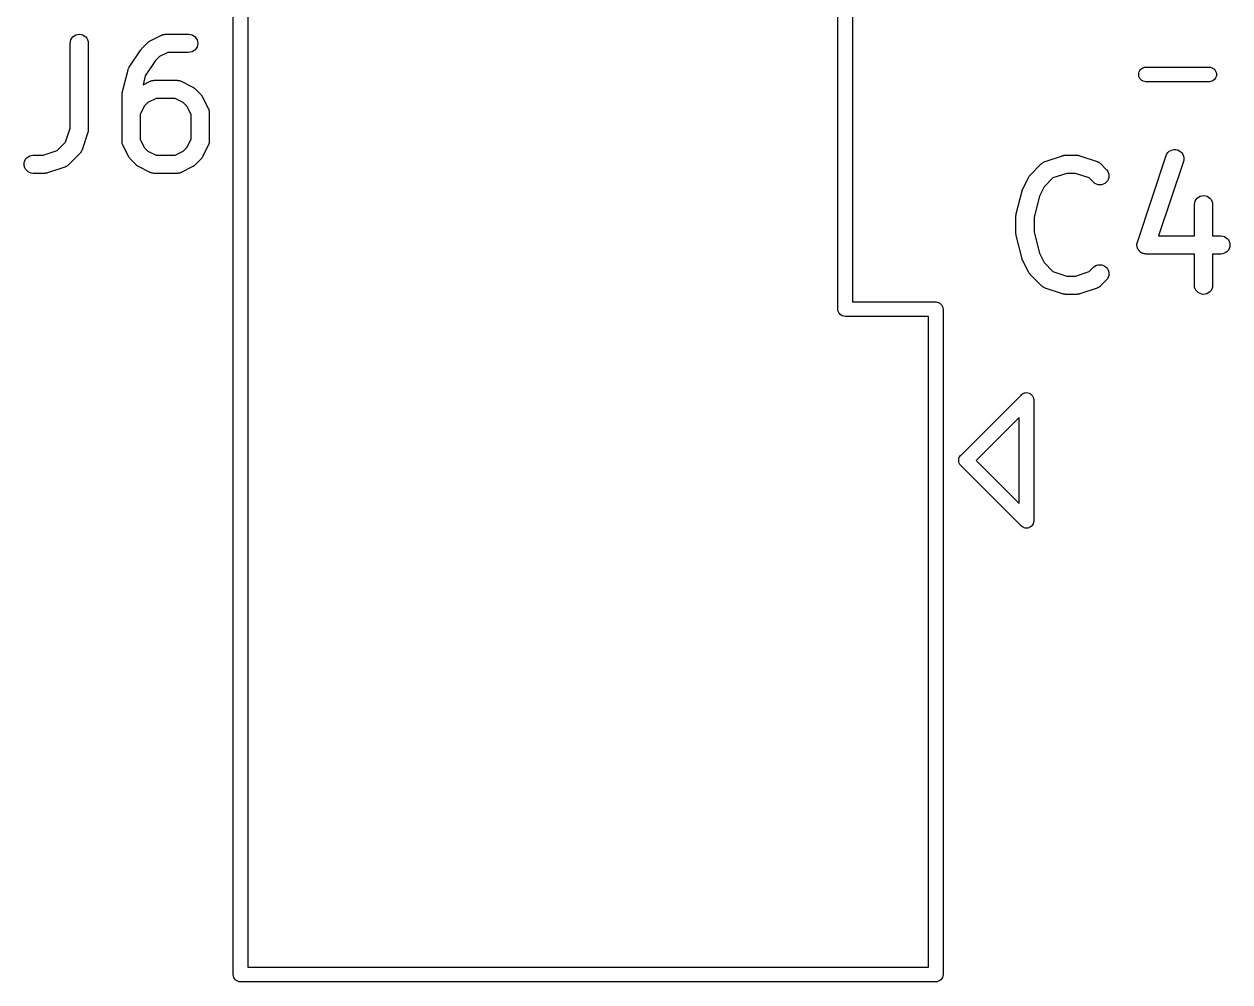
# Model space of a CAD drawing. Extents: x 50 to 150, y -150 to -50.
# Drawn here: x 77.21 to 87.18, y -99.21 to -91.29 of the extents above; entities that cross this region are included whole.
import ezdxf

# ---------------------------------------------------------------- set-up
doc = ezdxf.new("R2010")
doc.units = 0
doc.layers.add('BLACK', color=7, linetype='CONTINUOUS')

msp = doc.modelspace()

# ---------------------------------------------------------------- linework, layer by layer
at = {"layer": 'BLACK', "linetype": 'CONTINUOUS'}
for p, q in [((78.94, -99.147), (78.94, -85.6529)), ((79.06, -85.71), (79.06, -99.09)), ((83.94, -93.6471), (83.94, -91.153)), ((84.06, -91.21), (84.06, -93.59)), ((77.5917, -91.4513), (77.5933, -91.4368)), ((77.5933, -91.4368), (77.5977, -91.4228)), ((77.5977, -91.4228), (77.6048, -91.41)), ((77.6048, -91.41), (77.6142, -91.3988)), ((77.6142, -91.3988), (77.6256, -91.3896)), ((77.6256, -91.3896), (77.6386, -91.3828)), ((77.6386, -91.3828), (77.6526, -91.3787)), ((77.6526, -91.3787), (77.6672, -91.3774)), ((77.6672, -91.3774), (77.6817, -91.3789)), ((77.6817, -91.3789), (77.6957, -91.3832)), ((77.6957, -91.3832), (77.7086, -91.3902)), ((77.7086, -91.3902), (77.7199, -91.3995)), ((77.7199, -91.3995), (77.7291, -91.4109)), ((77.7291, -91.4109), (77.736, -91.4238)), ((77.736, -91.4238), (77.7402, -91.4378)), ((78.2424, -91.439), (78.2449, -91.4371)), ((78.2449, -91.4371), (78.2486, -91.4352)), ((78.2486, -91.4352), (78.2522, -91.4329)), ((78.2522, -91.4329), (78.3474, -91.3853)), ((78.3474, -91.3853), (78.3483, -91.3848)), ((78.3483, -91.3848), (78.3504, -91.3841)), ((78.3504, -91.3841), (78.3524, -91.383)), ((78.3524, -91.383), (78.3573, -91.3816)), ((78.3573, -91.3816), (78.3621, -91.3798)), ((78.3621, -91.3798), (78.3643, -91.3794)), ((78.3643, -91.3794), (78.3664, -91.3788)), ((78.3664, -91.3788), (78.3715, -91.3783)), ((78.3715, -91.3783), (78.3765, -91.3775)), ((78.3765, -91.3775), (78.3788, -91.3776)), ((78.3788, -91.3776), (78.381, -91.3774)), ((78.381, -91.3774), (78.5714, -91.3774)), ((78.5714, -91.3774), (78.5725, -91.3774)), ((78.5725, -91.3774), (78.587, -91.379)), ((78.587, -91.379), (78.601, -91.3834)), ((78.601, -91.3834), (78.6138, -91.3905)), ((78.6138, -91.3905), (78.625, -91.3999)), ((78.625, -91.3999), (78.6342, -91.4113)), ((78.6342, -91.4113), (78.641, -91.4243)), ((78.641, -91.4243), (78.6451, -91.4383)), ((77.5917, -91.4524), (77.5917, -91.4513)), ((77.5917, -92.1545), (77.5917, -91.4524)), ((77.7402, -91.4378), (77.7417, -91.4524)), ((77.7417, -91.4524), (77.7417, -92.1667)), ((78.0805, -91.6489), (78.1757, -91.506)), ((78.1757, -91.506), (78.1758, -91.5059)), ((78.1758, -91.5059), (78.1763, -91.5051)), ((78.1758, -91.5059), (78.1758, -91.5059)), ((78.1758, -91.5059), (78.1758, -91.5059)), ((78.1763, -91.5051), (78.1807, -91.4999)), ((78.1807, -91.4999), (78.1851, -91.4946)), ((78.1851, -91.4946), (78.2327, -91.447)), ((78.2327, -91.447), (78.2334, -91.4462)), ((78.2334, -91.4462), (78.2367, -91.4436)), ((78.2367, -91.4436), (78.2398, -91.4407)), ((78.2398, -91.4407), (78.2424, -91.439)), ((78.3987, -91.5274), (78.3301, -91.5616)), ((78.5714, -91.5274), (78.3987, -91.5274)), ((78.586, -91.526), (78.5714, -91.5274)), ((78.6, -91.5217), (78.586, -91.526)), ((78.6129, -91.5148), (78.6, -91.5217)), ((78.6243, -91.5056), (78.6129, -91.5148)), ((78.6336, -91.4943), (78.6243, -91.5056)), ((78.6406, -91.4814), (78.6336, -91.4943)), ((78.6449, -91.4675), (78.6406, -91.4814)), ((78.6464, -91.4529), (78.6449, -91.4675)), ((78.6451, -91.4383), (78.6464, -91.4529)), ((78.2964, -91.5954), (78.2125, -91.7213)), ((78.3301, -91.5616), (78.2964, -91.5954)), ((78.0225, -91.8628), (78.0701, -91.6723)), ((78.0701, -91.6723), (78.0704, -91.6713)), ((78.0704, -91.6713), (78.0721, -91.6666)), ((78.0721, -91.6666), (78.0736, -91.6618)), ((78.0736, -91.6618), (78.0747, -91.6597)), ((78.0747, -91.6597), (78.0755, -91.6576)), ((78.0755, -91.6576), (78.0781, -91.6533)), ((78.0781, -91.6533), (78.0805, -91.6489)), ((78.2125, -91.7213), (78.1939, -91.7954)), ((86.4285, -91.71), (86.4296, -91.6982)), ((86.4296, -91.7218), (86.4285, -91.71)), ((86.4296, -91.6982), (86.433, -91.6869)), ((86.433, -91.7331), (86.4296, -91.7218)), ((86.433, -91.6869), (86.4386, -91.6765)), ((86.4386, -91.7435), (86.433, -91.7331)), ((86.4386, -91.6765), (86.4461, -91.6674)), ((86.4461, -91.6674), (86.4553, -91.6599)), ((86.4553, -91.6599), (86.4657, -91.6543)), ((86.4657, -91.6543), (86.477, -91.6509)), ((86.477, -91.6509), (86.4858, -91.65)), ((86.4858, -91.65), (87.0142, -91.65)), ((87.0142, -91.65), (87.023, -91.6509)), ((87.023, -91.6509), (87.0343, -91.6543)), ((87.0343, -91.6543), (87.0447, -91.6599)), ((87.0447, -91.6599), (87.0539, -91.6674)), ((87.0539, -91.6674), (87.0614, -91.6765)), ((87.0614, -91.6765), (87.067, -91.6869)), ((87.067, -91.7331), (87.0614, -91.7435)), ((87.067, -91.6869), (87.0704, -91.6982)), ((87.0704, -91.7218), (87.067, -91.7331)), ((87.0704, -91.6982), (87.0715, -91.71)), ((87.0715, -91.71), (87.0704, -91.7218)), ((78.1939, -91.7954), (78.2522, -91.7663)), ((78.2522, -91.7663), (78.2531, -91.7658)), ((78.2531, -91.7658), (78.2552, -91.765)), ((78.2552, -91.765), (78.2571, -91.764)), ((78.2571, -91.764), (78.262, -91.7625)), ((78.262, -91.7625), (78.2669, -91.7607)), ((78.2669, -91.7607), (78.269, -91.7604)), ((78.269, -91.7604), (78.2711, -91.7598)), ((78.2711, -91.7598), (78.2763, -91.7593)), ((78.2763, -91.7593), (78.2813, -91.7585)), ((78.2813, -91.7585), (78.2835, -91.7585)), ((78.2835, -91.7585), (78.2857, -91.7583)), ((78.2857, -91.7583), (78.4762, -91.7583)), ((78.4762, -91.7583), (78.4772, -91.7583)), ((78.4772, -91.7583), (78.4794, -91.7586)), ((78.4794, -91.7586), (78.4816, -91.7585)), ((78.4816, -91.7585), (78.4867, -91.7594)), ((78.4867, -91.7594), (78.4918, -91.76)), ((78.4918, -91.76), (78.4939, -91.7606)), ((78.4939, -91.7606), (78.4961, -91.761)), ((78.4961, -91.761), (78.5009, -91.7629)), ((78.5009, -91.7629), (78.5057, -91.7644)), ((78.5057, -91.7644), (78.5077, -91.7655)), ((78.5077, -91.7655), (78.5097, -91.7663)), ((78.5097, -91.7663), (78.605, -91.8139)), ((78.605, -91.8139), (78.6059, -91.8143)), ((78.6059, -91.8143), (78.6094, -91.8166)), ((78.6094, -91.8166), (78.6131, -91.8186)), ((78.6131, -91.8186), (78.6156, -91.8206)), ((78.6156, -91.8206), (78.6182, -91.8223)), ((78.6182, -91.8223), (78.6212, -91.8252)), ((78.6212, -91.8252), (78.6245, -91.8279)), ((78.6245, -91.8279), (78.6721, -91.8755)), ((86.4461, -91.7526), (86.4386, -91.7435)), ((86.4553, -91.7601), (86.4461, -91.7526)), ((86.4657, -91.7657), (86.4553, -91.7601)), ((86.477, -91.7691), (86.4657, -91.7657)), ((86.4858, -91.77), (86.477, -91.7691)), ((87.0142, -91.77), (86.4858, -91.77)), ((87.023, -91.7691), (87.0142, -91.77)), ((87.0343, -91.7657), (87.023, -91.7691)), ((87.0447, -91.7601), (87.0343, -91.7657)), ((87.0539, -91.7526), (87.0447, -91.7601)), ((87.0614, -91.7435), (87.0539, -91.7526)), ((78.0202, -91.8799), (78.0204, -91.8786)), ((78.0202, -91.881), (78.0202, -91.8799)), ((78.0202, -92.2619), (78.0202, -91.881)), ((78.0203, -91.8772), (78.0212, -91.8713)), ((78.0204, -91.8786), (78.0203, -91.8772)), ((78.0212, -91.8713), (78.0219, -91.8654)), ((78.0219, -91.8654), (78.0223, -91.8641)), ((78.0223, -91.8641), (78.0225, -91.8628)), ((78.3034, -91.9083), (78.2349, -91.9426)), ((78.4585, -91.9083), (78.3034, -91.9083)), ((78.527, -91.9426), (78.4585, -91.9083)), ((78.6721, -91.8755), (78.6728, -91.8763)), ((78.6728, -91.8763), (78.6754, -91.8796)), ((78.6754, -91.8796), (78.6783, -91.8826)), ((78.6783, -91.8826), (78.68, -91.8853)), ((78.68, -91.8853), (78.6819, -91.8877)), ((78.6819, -91.8877), (78.6839, -91.8915)), ((78.6839, -91.8915), (78.6861, -91.895)), ((78.6861, -91.895), (78.7337, -91.9903)), ((78.2045, -91.973), (78.1702, -92.0415)), ((78.2349, -91.9426), (78.2045, -91.973)), ((78.5574, -91.973), (78.527, -91.9426)), ((78.5917, -92.0415), (78.5574, -91.973)), ((78.7337, -91.9903), (78.7342, -91.9912)), ((78.7342, -91.9912), (78.735, -91.9933)), ((78.735, -91.9933), (78.736, -91.9952)), ((78.736, -91.9952), (78.7375, -92.0001)), ((78.7375, -92.0001), (78.7393, -92.0049)), ((78.7393, -92.0049), (78.7396, -92.0071)), ((78.7396, -92.0071), (78.7402, -92.0092)), ((78.7402, -92.0092), (78.7407, -92.0143)), ((78.7407, -92.0143), (78.7415, -92.0194)), ((78.7415, -92.0194), (78.7415, -92.0216)), ((78.7415, -92.0216), (78.7417, -92.0238)), ((78.7417, -92.0238), (78.7417, -92.2619)), ((78.1702, -92.0415), (78.1702, -92.2442)), ((78.5917, -92.2442), (78.5917, -92.0415)), ((77.5535, -92.269), (77.5917, -92.1545)), ((77.7378, -92.1904), (77.6902, -92.3332)), ((77.7388, -92.1863), (77.7378, -92.1904)), ((77.74, -92.1823), (77.7388, -92.1863)), ((77.7404, -92.1792), (77.74, -92.1823)), ((77.7411, -92.1761), (77.7404, -92.1792)), ((77.7412, -92.1719), (77.7411, -92.1761)), ((77.7417, -92.1677), (77.7412, -92.1719)), ((77.7417, -92.1667), (77.7417, -92.1677)), ((77.4833, -92.3392), (77.5535, -92.269)), ((77.6899, -92.3342), (77.6889, -92.3362)), ((77.6902, -92.3332), (77.6899, -92.3342)), ((78.0205, -92.2641), (78.0202, -92.2619)), ((78.0204, -92.2663), (78.0205, -92.2641)), ((78.0212, -92.2714), (78.0204, -92.2663)), ((78.0217, -92.2765), (78.0212, -92.2714)), ((78.0223, -92.2786), (78.0217, -92.2765)), ((78.0226, -92.2808), (78.0223, -92.2786)), ((78.0244, -92.2856), (78.0226, -92.2808)), ((78.0259, -92.2905), (78.0244, -92.2856)), ((78.0269, -92.2924), (78.0259, -92.2905)), ((78.0277, -92.2945), (78.0269, -92.2924)), ((78.0282, -92.2954), (78.0277, -92.2945)), ((78.0758, -92.3907), (78.0282, -92.2954)), ((78.1702, -92.2442), (78.2045, -92.3127)), ((78.2045, -92.3127), (78.2349, -92.3431)), ((78.527, -92.3431), (78.5574, -92.3127)), ((78.5574, -92.3127), (78.5917, -92.2442)), ((78.7337, -92.2954), (78.6861, -92.3907)), ((78.7345, -92.2934), (78.7337, -92.2954)), ((78.7356, -92.2914), (78.7345, -92.2934)), ((78.7371, -92.2866), (78.7356, -92.2914)), ((78.739, -92.2818), (78.7371, -92.2866)), ((78.7394, -92.2796), (78.739, -92.2818)), ((78.74, -92.2775), (78.7394, -92.2796)), ((78.7406, -92.2724), (78.74, -92.2775)), ((78.7415, -92.2674), (78.7406, -92.2724)), ((78.7417, -92.263), (78.7414, -92.2651)), ((78.7414, -92.2651), (78.7415, -92.2674)), ((78.7417, -92.2619), (78.7417, -92.263)), ((86.6934, -92.3373), (86.7071, -92.3322)), ((86.7071, -92.3322), (86.7215, -92.3299)), ((86.7215, -92.3299), (86.7362, -92.3304)), ((86.7362, -92.3304), (86.7504, -92.3338)), ((86.7504, -92.3338), (86.7637, -92.3398)), ((77.2122, -92.4373), (77.2166, -92.4233)), ((77.2166, -92.4233), (77.2235, -92.4104)), ((77.2235, -92.4104), (77.2329, -92.3992)), ((77.2329, -92.3992), (77.2442, -92.3899)), ((77.2442, -92.3899), (77.2571, -92.383)), ((77.2571, -92.383), (77.2711, -92.3788)), ((77.2711, -92.3788), (77.2857, -92.3774)), ((77.2857, -92.3774), (77.3688, -92.3774)), ((77.3688, -92.3774), (77.4833, -92.3392)), ((77.6721, -92.3626), (77.5768, -92.4578)), ((77.6735, -92.3609), (77.6721, -92.3626)), ((77.6751, -92.3594), (77.6735, -92.3609)), ((77.6781, -92.3552), (77.6751, -92.3594)), ((77.6814, -92.3512), (77.6781, -92.3552)), ((77.6824, -92.3493), (77.6814, -92.3512)), ((77.6837, -92.3475), (77.6824, -92.3493)), ((77.6859, -92.3429), (77.6837, -92.3475)), ((77.6883, -92.3383), (77.6859, -92.3429)), ((77.6889, -92.3362), (77.6883, -92.3383)), ((78.078, -92.3943), (78.0758, -92.3907)), ((78.08, -92.398), (78.078, -92.3943)), ((78.0819, -92.4004), (78.08, -92.398)), ((78.0836, -92.4031), (78.0819, -92.4004)), ((78.0865, -92.4061), (78.0836, -92.4031)), ((78.0891, -92.4094), (78.0865, -92.4061)), ((78.0898, -92.4102), (78.0891, -92.4094)), ((78.1374, -92.4578), (78.0898, -92.4102)), ((78.2349, -92.3431), (78.3034, -92.3774)), ((78.3034, -92.3774), (78.4585, -92.3774)), ((78.4585, -92.3774), (78.527, -92.3431)), ((78.6721, -92.4102), (78.6245, -92.4578)), ((78.6748, -92.4069), (78.6721, -92.4102)), ((78.6777, -92.4039), (78.6748, -92.4069)), ((78.6794, -92.4013), (78.6777, -92.4039)), ((78.6814, -92.3989), (78.6794, -92.4013)), ((78.6834, -92.3952), (78.6814, -92.3989)), ((78.6857, -92.3916), (78.6834, -92.3952)), ((78.6861, -92.3907), (78.6857, -92.3916)), ((85.6397, -92.4361), (85.6415, -92.4348)), ((85.6415, -92.4348), (85.6462, -92.4327)), ((85.6462, -92.4327), (85.6507, -92.4304)), ((85.6507, -92.4304), (85.6528, -92.4297)), ((85.6528, -92.4297), (85.6549, -92.4288)), ((85.6549, -92.4288), (85.7977, -92.3812)), ((85.7977, -92.3812), (85.7987, -92.3809)), ((85.7987, -92.3809), (85.8028, -92.38)), ((85.8028, -92.38), (85.8069, -92.3788)), ((85.8069, -92.3788), (85.81, -92.3785)), ((85.81, -92.3785), (85.813, -92.3779)), ((85.813, -92.3779), (85.8172, -92.3778)), ((85.8172, -92.3778), (85.8214, -92.3774)), ((85.8214, -92.3774), (85.9167, -92.3774)), ((85.9167, -92.3774), (85.9177, -92.3774)), ((85.9177, -92.3774), (85.9219, -92.3779)), ((85.9219, -92.3779), (85.9261, -92.378)), ((85.9261, -92.378), (85.9292, -92.3787)), ((85.9292, -92.3787), (85.9323, -92.379)), ((85.9323, -92.379), (85.9363, -92.3803)), ((85.9363, -92.3803), (85.9404, -92.3812)), ((85.9404, -92.3812), (86.0832, -92.4288)), ((86.0832, -92.4288), (86.0842, -92.4292)), ((86.0842, -92.4292), (86.0862, -92.4301)), ((86.0862, -92.4301), (86.0883, -92.4308)), ((86.0883, -92.4308), (86.0929, -92.4332)), ((86.0929, -92.4332), (86.0975, -92.4353)), ((86.4169, -93.0953), (86.655, -92.381)), ((86.7973, -92.4285), (86.5922, -93.044)), ((86.655, -92.381), (86.6554, -92.3801)), ((86.6554, -92.3801), (86.6615, -92.3668)), ((86.6615, -92.3668), (86.6701, -92.3549)), ((86.6701, -92.3549), (86.6809, -92.345)), ((86.6809, -92.345), (86.6934, -92.3373)), ((86.7637, -92.3398), (86.7756, -92.3484)), ((86.7756, -92.3484), (86.7856, -92.359)), ((86.7856, -92.359), (86.7934, -92.3715)), ((86.7934, -92.3715), (86.7986, -92.3851)), ((86.8006, -92.4142), (86.7973, -92.4285)), ((86.7986, -92.3851), (86.801, -92.3996)), ((86.801, -92.3996), (86.8006, -92.4142)), ((77.2107, -92.4519), (77.2122, -92.4373)), ((77.212, -92.4664), (77.2107, -92.4519)), ((77.2162, -92.4805), (77.212, -92.4664)), ((77.223, -92.4934), (77.2162, -92.4805)), ((77.2321, -92.5049), (77.223, -92.4934)), ((77.2433, -92.5143), (77.2321, -92.5049)), ((77.2562, -92.5213), (77.2433, -92.5143)), ((77.2701, -92.5257), (77.2562, -92.5213)), ((77.2847, -92.5274), (77.2701, -92.5257)), ((77.2857, -92.5274), (77.2847, -92.5274)), ((77.381, -92.5274), (77.2857, -92.5274)), ((77.3851, -92.527), (77.381, -92.5274)), ((77.3894, -92.5269), (77.3851, -92.527)), ((77.3924, -92.5263), (77.3894, -92.5269)), ((77.3955, -92.526), (77.3924, -92.5263)), ((77.3996, -92.5247), (77.3955, -92.526)), ((77.4037, -92.5239), (77.3996, -92.5247)), ((77.4047, -92.5235), (77.4037, -92.5239)), ((77.5475, -92.4759), (77.4047, -92.5235)), ((77.5495, -92.475), (77.5475, -92.4759)), ((77.5517, -92.4744), (77.5495, -92.475)), ((77.5562, -92.472), (77.5517, -92.4744)), ((77.5609, -92.47), (77.5562, -92.472)), ((77.5627, -92.4687), (77.5609, -92.47)), ((77.5647, -92.4677), (77.5627, -92.4687)), ((77.5687, -92.4645), (77.5647, -92.4677)), ((77.5728, -92.4615), (77.5687, -92.4645)), ((77.5744, -92.4599), (77.5728, -92.4615)), ((77.5761, -92.4585), (77.5744, -92.4599)), ((77.5768, -92.4578), (77.5761, -92.4585)), ((78.1407, -92.4605), (78.1374, -92.4578)), ((78.1437, -92.4634), (78.1407, -92.4605)), ((78.1463, -92.4651), (78.1437, -92.4634)), ((78.1488, -92.4671), (78.1463, -92.4651)), ((78.1525, -92.4691), (78.1488, -92.4671)), ((78.156, -92.4714), (78.1525, -92.4691)), ((78.1569, -92.4718), (78.156, -92.4714)), ((78.2522, -92.5195), (78.1569, -92.4718)), ((78.2542, -92.5203), (78.2522, -92.5195)), ((78.2562, -92.5213), (78.2542, -92.5203)), ((78.261, -92.5229), (78.2562, -92.5213)), ((78.2658, -92.5247), (78.261, -92.5229)), ((78.268, -92.5251), (78.2658, -92.5247)), ((78.2701, -92.5257), (78.268, -92.5251)), ((78.2752, -92.5263), (78.2701, -92.5257)), ((78.2803, -92.5272), (78.2752, -92.5263)), ((78.2825, -92.5271), (78.2803, -92.5272)), ((78.2847, -92.5274), (78.2825, -92.5271)), ((78.2857, -92.5274), (78.2847, -92.5274)), ((78.4762, -92.5274), (78.2857, -92.5274)), ((78.4784, -92.5272), (78.4762, -92.5274)), ((78.4806, -92.5273), (78.4784, -92.5272)), ((78.4856, -92.5265), (78.4806, -92.5273)), ((78.4908, -92.526), (78.4856, -92.5265)), ((78.4929, -92.5253), (78.4908, -92.526)), ((78.4951, -92.525), (78.4929, -92.5253)), ((78.4999, -92.5232), (78.4951, -92.525)), ((78.5048, -92.5217), (78.4999, -92.5232)), ((78.5067, -92.5207), (78.5048, -92.5217)), ((78.5088, -92.5199), (78.5067, -92.5207)), ((78.5097, -92.5195), (78.5088, -92.5199)), ((78.605, -92.4718), (78.5097, -92.5195)), ((78.6085, -92.4696), (78.605, -92.4718)), ((78.6123, -92.4677), (78.6085, -92.4696)), ((78.6147, -92.4657), (78.6123, -92.4677)), ((78.6174, -92.4641), (78.6147, -92.4657)), ((78.6204, -92.4612), (78.6174, -92.4641)), ((78.6237, -92.4585), (78.6204, -92.4612)), ((78.6245, -92.4578), (78.6237, -92.4585)), ((85.5303, -92.5422), (85.6255, -92.447)), ((85.6255, -92.447), (85.6263, -92.4462)), ((85.6263, -92.4462), (85.628, -92.4449)), ((85.628, -92.4449), (85.6295, -92.4433)), ((85.6295, -92.4433), (85.6337, -92.4403)), ((85.6337, -92.4403), (85.6377, -92.4371)), ((85.6377, -92.4371), (85.6397, -92.4361)), ((85.8336, -92.5274), (85.7191, -92.5656)), ((85.9045, -92.5274), (85.8336, -92.5274)), ((86.019, -92.5656), (85.9045, -92.5274)), ((86.0975, -92.4353), (86.0993, -92.4366)), ((86.0993, -92.4366), (86.1012, -92.4377)), ((86.1012, -92.4377), (86.1052, -92.4409)), ((86.1052, -92.4409), (86.1094, -92.4439)), ((86.1094, -92.4439), (86.1108, -92.4456)), ((86.1108, -92.4456), (86.1126, -92.447)), ((86.1126, -92.447), (86.1602, -92.4946)), ((86.1602, -92.4946), (86.1609, -92.4953)), ((86.1609, -92.4953), (86.17, -92.5068)), ((86.17, -92.5068), (86.1768, -92.5198)), ((86.1768, -92.5198), (86.1809, -92.5338)), ((86.1809, -92.5338), (86.1821, -92.5484)), ((85.4686, -92.6569), (85.5163, -92.5617)), ((85.5163, -92.5617), (85.5167, -92.5608)), ((85.5167, -92.5608), (85.519, -92.5572)), ((85.519, -92.5572), (85.521, -92.5535)), ((85.521, -92.5535), (85.523, -92.5511)), ((85.523, -92.5511), (85.5247, -92.5485)), ((85.5247, -92.5485), (85.5276, -92.5455)), ((85.5276, -92.5455), (85.5303, -92.5422)), ((85.7191, -92.5656), (85.645, -92.6397)), ((86.0541, -92.6007), (86.019, -92.5656)), ((86.0654, -92.6099), (86.0541, -92.6007)), ((86.0783, -92.6169), (86.0654, -92.6099)), ((86.0923, -92.6211), (86.0783, -92.6169)), ((86.1069, -92.6226), (86.0923, -92.6211)), ((86.1215, -92.6212), (86.1069, -92.6226)), ((86.1355, -92.6171), (86.1215, -92.6212)), ((86.1484, -92.6102), (86.1355, -92.6171)), ((86.1598, -92.601), (86.1484, -92.6102)), ((86.1692, -92.5898), (86.1598, -92.601)), ((86.1762, -92.5769), (86.1692, -92.5898)), ((86.1806, -92.563), (86.1762, -92.5769)), ((86.1821, -92.5484), (86.1806, -92.563)), ((85.4153, -92.8628), (85.463, -92.6723)), ((85.463, -92.6723), (85.4632, -92.6713)), ((85.4632, -92.6713), (85.4633, -92.6709)), ((85.4633, -92.6709), (85.4634, -92.6706)), ((85.4634, -92.6706), (85.4659, -92.6641)), ((85.4659, -92.6641), (85.4683, -92.6576)), ((85.4683, -92.6576), (85.4685, -92.6573)), ((85.4685, -92.6573), (85.4686, -92.6569)), ((85.6065, -92.7167), (85.5631, -92.8902)), ((85.645, -92.6397), (85.6065, -92.7167)), ((86.9024, -92.7433), (86.9118, -92.7321)), ((86.9118, -92.7321), (86.9232, -92.723)), ((86.9232, -92.723), (86.9362, -92.7162)), ((86.9362, -92.7162), (86.9502, -92.712)), ((86.9502, -92.712), (86.9648, -92.7107)), ((86.9648, -92.7107), (86.9794, -92.7122)), ((86.9794, -92.7122), (86.9933, -92.7166)), ((86.9933, -92.7166), (87.0062, -92.7235)), ((87.0062, -92.7235), (87.0175, -92.7329)), ((87.0175, -92.7329), (87.0268, -92.7442)), ((86.8893, -92.7847), (86.8909, -92.7701)), ((86.8893, -92.7857), (86.8893, -92.7847)), ((86.8893, -93.044), (86.8893, -92.7857)), ((86.8909, -92.7701), (86.8953, -92.7562)), ((86.8953, -92.7562), (86.9024, -92.7433)), ((87.0268, -92.7442), (87.0336, -92.7571)), ((87.0336, -92.7571), (87.0379, -92.7711)), ((87.0379, -92.7711), (87.0393, -92.7857)), ((87.0393, -92.7857), (87.0393, -93.044)), ((85.4131, -92.8799), (85.4133, -92.8786)), ((85.4131, -92.881), (85.4131, -92.8799)), ((85.4131, -93.0238), (85.4131, -92.881)), ((85.4132, -92.8772), (85.4141, -92.8713)), ((85.4133, -92.8786), (85.4132, -92.8772)), ((85.4141, -92.8713), (85.4147, -92.8654)), ((85.4147, -92.8654), (85.4151, -92.8641)), ((85.4151, -92.8641), (85.4153, -92.8628)), ((85.5631, -92.8902), (85.5631, -93.0146)), ((85.4132, -93.0251), (85.4131, -93.0238)), ((85.4131, -93.0265), (85.4132, -93.0251)), ((85.4139, -93.0324), (85.4131, -93.0265)), ((85.4145, -93.0384), (85.4139, -93.0324)), ((85.5631, -93.0146), (85.6065, -93.1881)), ((85.4149, -93.0397), (85.4145, -93.0384)), ((85.4151, -93.041), (85.4149, -93.0397)), ((85.4153, -93.042), (85.4151, -93.041)), ((85.463, -93.2325), (85.4153, -93.042)), ((86.4131, -93.1185), (86.4136, -93.1141)), ((86.4134, -93.1214), (86.4131, -93.1185)), ((86.4133, -93.1242), (86.4134, -93.1214)), ((86.414, -93.1286), (86.4133, -93.1242)), ((86.4136, -93.1141), (86.4137, -93.1096)), ((86.4137, -93.1096), (86.4143, -93.1068)), ((86.4144, -93.1331), (86.414, -93.1286)), ((86.4143, -93.1068), (86.4146, -93.104)), ((86.4146, -93.104), (86.416, -93.0997)), ((86.416, -93.0997), (86.4169, -93.0953)), ((86.5922, -93.044), (86.8893, -93.044)), ((87.0393, -93.044), (87.1071, -93.044)), ((87.1071, -93.044), (87.1082, -93.0441)), ((87.1082, -93.0441), (87.1227, -93.0457)), ((87.1227, -93.0457), (87.1367, -93.0501)), ((87.1367, -93.0501), (87.1495, -93.0572)), ((87.1495, -93.0572), (87.1607, -93.0666)), ((87.1607, -93.0666), (87.1699, -93.078)), ((87.1699, -93.078), (87.1767, -93.091)), ((87.1767, -93.091), (87.1808, -93.105)), ((87.1821, -93.1196), (87.1806, -93.1341)), ((87.1808, -93.105), (87.1821, -93.1196)), ((85.4631, -93.2328), (85.463, -93.2325)), ((85.6065, -93.1881), (85.645, -93.2651)), ((86.4152, -93.1359), (86.4144, -93.1331)), ((86.4157, -93.1387), (86.4152, -93.1359)), ((86.4173, -93.1428), (86.4157, -93.1387)), ((86.4186, -93.1471), (86.4173, -93.1428)), ((86.4199, -93.1497), (86.4186, -93.1471)), ((86.4209, -93.1524), (86.4199, -93.1497)), ((86.4233, -93.1562), (86.4209, -93.1524)), ((86.4253, -93.1601), (86.4233, -93.1562)), ((86.4271, -93.1623), (86.4253, -93.1601)), ((86.4286, -93.1648), (86.4271, -93.1623)), ((86.4317, -93.168), (86.4286, -93.1648)), ((86.4345, -93.1715), (86.4317, -93.168)), ((86.4367, -93.1734), (86.4345, -93.1715)), ((86.4387, -93.1754), (86.4367, -93.1734)), ((86.4423, -93.1781), (86.4387, -93.1754)), ((86.4457, -93.1809), (86.4423, -93.1781)), ((86.4482, -93.1823), (86.4457, -93.1809)), ((86.4506, -93.184), (86.4482, -93.1823)), ((86.4546, -93.1858), (86.4506, -93.184)), ((86.4585, -93.188), (86.4546, -93.1858)), ((86.4613, -93.1888), (86.4585, -93.188)), ((86.4639, -93.19), (86.4613, -93.1888)), ((86.4682, -93.1911), (86.4639, -93.19)), ((86.4725, -93.1924), (86.4682, -93.1911)), ((86.4753, -93.1927), (86.4725, -93.1924)), ((86.4781, -93.1934), (86.4753, -93.1927)), ((86.4826, -93.1935), (86.4781, -93.1934)), ((86.487, -93.194), (86.4826, -93.1935)), ((86.4881, -93.194), (86.487, -93.194)), ((86.8893, -93.194), (86.4881, -93.194)), ((86.8893, -93.4524), (86.8893, -93.194)), ((87.1071, -93.194), (87.0393, -93.194)), ((87.0393, -93.194), (87.0393, -93.4524)), ((87.1217, -93.1926), (87.1071, -93.194)), ((87.1357, -93.1884), (87.1217, -93.1926)), ((87.1486, -93.1815), (87.1357, -93.1884)), ((87.16, -93.1723), (87.1486, -93.1815)), ((87.1693, -93.161), (87.16, -93.1723)), ((87.1763, -93.1481), (87.1693, -93.161)), ((87.1806, -93.1341), (87.1763, -93.1481)), ((85.4631, -93.2331), (85.4631, -93.2328)), ((85.4655, -93.2396), (85.4631, -93.2331)), ((85.4679, -93.2463), (85.4655, -93.2396)), ((85.4681, -93.2466), (85.4679, -93.2463)), ((85.4682, -93.2469), (85.4681, -93.2466)), ((85.4686, -93.2478), (85.4682, -93.2469)), ((85.5163, -93.3431), (85.4686, -93.2478)), ((85.645, -93.2651), (85.7191, -93.3392)), ((86.019, -93.3392), (86.0541, -93.3041)), ((86.0541, -93.3041), (86.0549, -93.3034)), ((86.0549, -93.3034), (86.0663, -93.2942)), ((86.0663, -93.2942), (86.0793, -93.2875)), ((86.0793, -93.2875), (86.0933, -93.2834)), ((86.0933, -93.2834), (86.1079, -93.2821)), ((86.1079, -93.2821), (86.1225, -93.2837)), ((86.1225, -93.2837), (86.1364, -93.2881)), ((86.1364, -93.2881), (86.1493, -93.2951)), ((86.1493, -93.2951), (86.1605, -93.3045)), ((86.1605, -93.3045), (86.1698, -93.3159)), ((86.1698, -93.3159), (86.1766, -93.3288)), ((86.1766, -93.3288), (86.1808, -93.3428)), ((85.5185, -93.3466), (85.5163, -93.3431)), ((85.5204, -93.3504), (85.5185, -93.3466)), ((85.5224, -93.3528), (85.5204, -93.3504)), ((85.524, -93.3555), (85.5224, -93.3528)), ((85.5269, -93.3585), (85.524, -93.3555)), ((85.5296, -93.3618), (85.5269, -93.3585)), ((85.5303, -93.3626), (85.5296, -93.3618)), ((85.6255, -93.4578), (85.5303, -93.3626)), ((85.7191, -93.3392), (85.8336, -93.3774)), ((85.8336, -93.3774), (85.9045, -93.3774)), ((85.9045, -93.3774), (86.019, -93.3392)), ((86.1602, -93.4102), (86.1126, -93.4578)), ((86.1695, -93.3989), (86.1602, -93.4102)), ((86.1764, -93.386), (86.1695, -93.3989)), ((86.1807, -93.372), (86.1764, -93.386)), ((86.1821, -93.3574), (86.1807, -93.372)), ((86.1808, -93.3428), (86.1821, -93.3574)), ((85.6272, -93.4592), (85.6255, -93.4578)), ((85.6287, -93.4608), (85.6272, -93.4592)), ((85.6329, -93.4638), (85.6287, -93.4608)), ((85.6368, -93.4671), (85.6329, -93.4638)), ((85.6388, -93.4681), (85.6368, -93.4671)), ((85.6406, -93.4694), (85.6388, -93.4681)), ((85.6452, -93.4716), (85.6406, -93.4694)), ((85.6497, -93.474), (85.6452, -93.4716)), ((85.6519, -93.4746), (85.6497, -93.474)), ((85.6539, -93.4756), (85.6519, -93.4746)), ((85.6549, -93.4759), (85.6539, -93.4756)), ((85.7977, -93.5235), (85.6549, -93.4759)), ((85.8018, -93.5245), (85.7977, -93.5235)), ((85.8058, -93.5257), (85.8018, -93.5245)), ((85.8089, -93.5261), (85.8058, -93.5257)), ((85.812, -93.5268), (85.8089, -93.5261)), ((85.8162, -93.5269), (85.812, -93.5268)), ((85.8204, -93.5274), (85.8162, -93.5269)), ((85.8214, -93.5274), (85.8204, -93.5274)), ((85.9167, -93.5274), (85.8214, -93.5274)), ((85.9209, -93.527), (85.9167, -93.5274)), ((85.9251, -93.5269), (85.9209, -93.527)), ((85.9281, -93.5263), (85.9251, -93.5269)), ((85.9312, -93.526), (85.9281, -93.5263)), ((85.9353, -93.5247), (85.9312, -93.526)), ((85.9394, -93.5239), (85.9353, -93.5247)), ((85.9404, -93.5235), (85.9394, -93.5239)), ((86.0832, -93.4759), (85.9404, -93.5235)), ((86.0853, -93.475), (86.0832, -93.4759)), ((86.0874, -93.4744), (86.0853, -93.475)), ((86.0919, -93.472), (86.0874, -93.4744)), ((86.0966, -93.47), (86.0919, -93.472)), ((86.0984, -93.4687), (86.0966, -93.47)), ((86.1004, -93.4677), (86.0984, -93.4687)), ((86.1044, -93.4645), (86.1004, -93.4677)), ((86.1086, -93.4615), (86.1044, -93.4645)), ((86.1101, -93.4599), (86.1086, -93.4615)), ((86.1118, -93.4585), (86.1101, -93.4599)), ((86.1126, -93.4578), (86.1118, -93.4585)), ((86.8907, -93.4669), (86.8893, -93.4524)), ((86.8949, -93.481), (86.8907, -93.4669)), ((86.9018, -93.4939), (86.8949, -93.481)), ((86.9111, -93.5052), (86.9018, -93.4939)), ((86.9223, -93.5146), (86.9111, -93.5052)), ((86.9352, -93.5215), (86.9223, -93.5146)), ((86.9492, -93.5258), (86.9352, -93.5215)), ((86.9638, -93.5274), (86.9492, -93.5258)), ((86.9783, -93.5261), (86.9638, -93.5274)), ((86.9924, -93.5219), (86.9783, -93.5261)), ((87.0054, -93.5151), (86.9924, -93.5219)), ((87.0168, -93.506), (87.0054, -93.5151)), ((87.0262, -93.4948), (87.0168, -93.506)), ((87.0332, -93.4819), (87.0262, -93.4948)), ((87.0376, -93.468), (87.0332, -93.4819)), ((87.0393, -93.4534), (87.0376, -93.468)), ((87.0393, -93.4524), (87.0393, -93.4534)), ((84.06, -93.59), (84.7471, -93.59)), ((84.7471, -93.59), (84.75, -93.5897)), ((84.75, -93.5897), (84.7529, -93.59)), ((84.7529, -93.59), (84.7618, -93.5909)), ((84.7618, -93.5909), (84.7731, -93.5943)), ((84.7731, -93.5943), (84.7835, -93.5999)), ((84.7835, -93.5999), (84.7926, -93.6074)), ((84.7926, -93.6074), (84.8001, -93.6165)), ((84.8001, -93.6165), (84.8057, -93.6269)), ((84.8057, -93.6269), (84.8091, -93.6382)), ((83.9397, -93.65), (83.94, -93.6471)), ((83.9409, -93.6618), (83.9397, -93.65)), ((83.9443, -93.6731), (83.9409, -93.6618)), ((83.9471, -93.6782), (83.9443, -93.6731)), ((83.9499, -93.6835), (83.9471, -93.6782)), ((83.9574, -93.6926), (83.9499, -93.6835)), ((83.9665, -93.7001), (83.9574, -93.6926)), ((83.9769, -93.7057), (83.9665, -93.7001)), ((83.9882, -93.7091), (83.9769, -93.7057)), ((84, -93.7103), (83.9882, -93.7091)), ((84.0029, -93.71), (84, -93.7103)), ((84.69, -93.71), (84.0029, -93.71)), ((84.69, -99.09), (84.69, -93.71)), ((84.8091, -93.6382), (84.8103, -93.65)), ((84.8103, -93.65), (84.81, -93.6529)), ((84.81, -93.6529), (84.81, -99.1471)), ((84.9597, -94.8555), (85.4555, -94.3596)), ((85.4555, -94.3596), (85.4574, -94.3574)), ((85.4574, -94.3574), (85.4596, -94.3555)), ((85.4596, -94.3555), (85.4597, -94.3555)), ((85.4597, -94.3555), (85.4665, -94.3499)), ((85.4665, -94.3499), (85.4769, -94.3443)), ((85.4769, -94.3443), (85.4829, -94.3425)), ((85.4829, -94.3425), (85.4882, -94.3409)), ((85.4882, -94.3409), (85.5, -94.3397)), ((85.5, -94.3397), (85.5118, -94.3409)), ((85.5118, -94.3409), (85.5231, -94.3443)), ((85.5231, -94.3443), (85.5335, -94.3499)), ((85.5335, -94.3499), (85.5426, -94.3574)), ((85.5426, -94.3574), (85.5501, -94.3665)), ((85.5501, -94.3665), (85.5557, -94.3769)), ((85.5557, -94.3769), (85.5591, -94.3882)), ((85.5591, -94.3882), (85.56, -94.3971)), ((85.56, -94.3971), (85.56, -94.3971)), ((85.56, -94.3971), (85.5603, -94.4)), ((85.5603, -94.4), (85.56, -94.4029)), ((85.56, -94.4029), (85.56, -95.3971)), ((85.44, -94.5449), (85.0849, -94.9)), ((85.44, -95.2551), (85.44, -94.5449)), ((84.9397, -94.9), (84.9409, -94.8882)), ((84.9409, -94.9118), (84.9397, -94.9)), ((84.9409, -94.8882), (84.9443, -94.8769)), ((84.9443, -94.9231), (84.9409, -94.9118)), ((84.9443, -94.8769), (84.9499, -94.8665)), ((84.9499, -94.9335), (84.9443, -94.9231)), ((84.9499, -94.8665), (84.9548, -94.8605)), ((84.9548, -94.8605), (84.9555, -94.8597)), ((84.9555, -94.8597), (84.9574, -94.8574)), ((84.9555, -94.8597), (84.9555, -94.8597)), ((84.9574, -94.8574), (84.9597, -94.8555)), ((85.0849, -94.9), (85.44, -95.2551)), ((84.9536, -94.938), (84.9499, -94.9335)), ((84.9574, -94.9426), (84.9536, -94.938)), ((84.9597, -94.9445), (84.9574, -94.9426)), ((85.4555, -95.4403), (84.9597, -94.9445)), ((85.5557, -95.4231), (85.5501, -95.4335)), ((85.5591, -95.4118), (85.5557, -95.4231)), ((85.5557, -95.4231), (85.5557, -95.4231)), ((85.56, -95.4029), (85.5591, -95.4118)), ((85.56, -95.3971), (85.5603, -95.4)), ((85.5603, -95.4), (85.56, -95.4029)), ((85.56, -95.4029), (85.56, -95.4029)), ((85.4574, -95.4426), (85.4555, -95.4403)), ((85.4596, -95.4445), (85.4574, -95.4426)), ((85.4597, -95.4445), (85.4596, -95.4445)), ((85.4665, -95.4501), (85.4597, -95.4445)), ((85.4769, -95.4557), (85.4665, -95.4501)), ((85.4796, -95.4565), (85.4769, -95.4557)), ((85.4882, -95.4591), (85.4796, -95.4565)), ((85.5, -95.4603), (85.4882, -95.4591)), ((85.5118, -95.4591), (85.5, -95.4603)), ((85.5196, -95.4567), (85.5118, -95.4591)), ((85.5231, -95.4557), (85.5196, -95.4567)), ((85.5335, -95.4501), (85.5231, -95.4557)), ((85.5426, -95.4426), (85.5335, -95.4501)), ((85.5501, -95.4335), (85.5426, -95.4426)), ((79.06, -99.09), (84.69, -99.09)), ((78.9397, -99.15), (78.94, -99.147)), ((78.9409, -99.1618), (78.9397, -99.15)), ((78.9443, -99.1731), (78.9409, -99.1618)), ((78.9499, -99.1835), (78.9443, -99.1731)), ((78.9574, -99.1926), (78.9499, -99.1835)), ((78.9665, -99.2001), (78.9574, -99.1926)), ((78.9769, -99.2057), (78.9665, -99.2001)), ((78.9882, -99.2091), (78.9769, -99.2057)), ((78.9971, -99.21), (78.9882, -99.2091)), ((79, -99.2103), (78.9971, -99.21)), ((78.9971, -99.21), (78.9971, -99.21)), ((79.0029, -99.21), (79, -99.2103)), ((84.7471, -99.21), (79.0029, -99.21)), ((84.75, -99.2103), (84.7471, -99.21)), ((84.7529, -99.21), (84.75, -99.2103)), ((84.7618, -99.2091), (84.7529, -99.21)), ((84.7529, -99.21), (84.7529, -99.21)), ((84.7731, -99.2057), (84.7618, -99.2091)), ((84.7835, -99.2001), (84.7731, -99.2057)), ((84.7926, -99.1926), (84.7835, -99.2001)), ((84.8001, -99.1835), (84.7926, -99.1926)), ((84.8057, -99.1731), (84.8001, -99.1835)), ((84.8091, -99.1618), (84.8057, -99.1731)), ((84.8103, -99.15), (84.8091, -99.1618)), ((84.81, -99.1471), (84.8103, -99.15))]:
    msp.add_line(p, q, dxfattribs=at)

doc.saveas('drawing.dxf')
